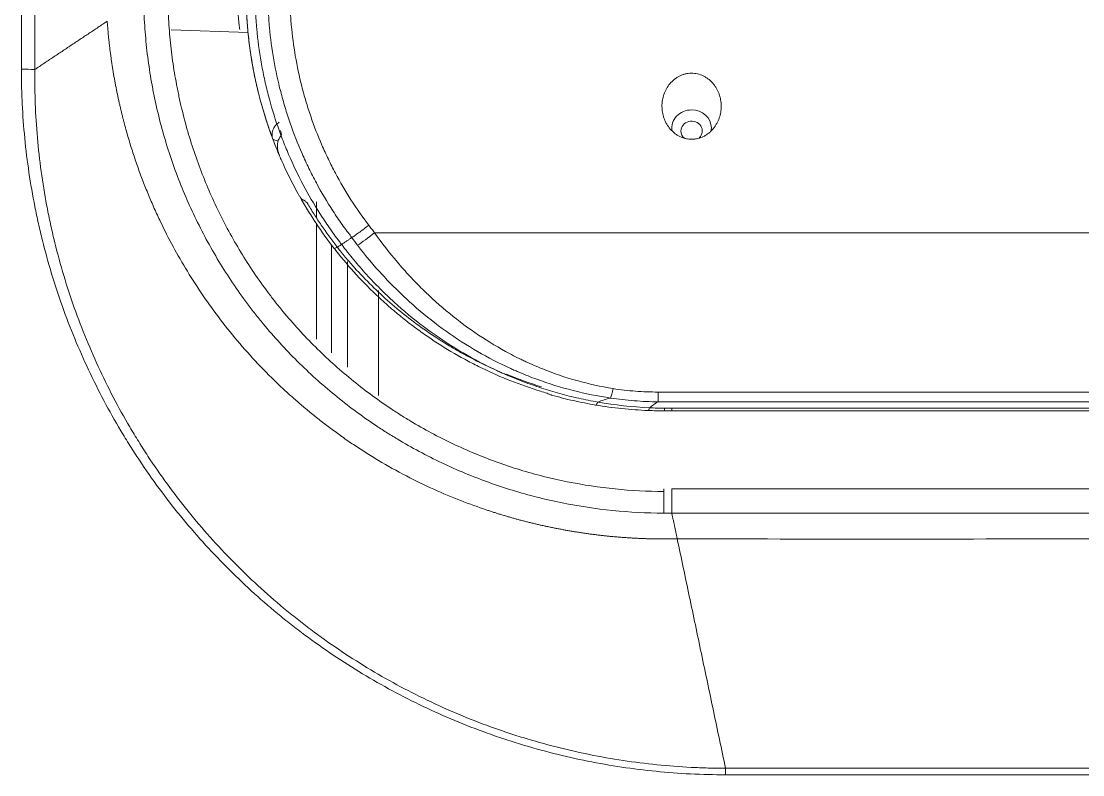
# Model space of a CAD drawing. Header units: inches. Extents: x 3778 to 56227, y -16914 to 35091.
# Drawn here: x 36375.6 to 36409.96, y -5230.45 to -5206.05 of the extents above; entities that cross this region are included whole.
import ezdxf

# ---------------------------------------------------------------- set-up
doc = ezdxf.new("R2010")
doc.units = ezdxf.units.IN
doc.header["$LTSCALE"] = 100
doc.header["$MEASUREMENT"] = 0
doc.layers.add('2-con', color=2, linetype='Continuous')
doc.layers.add('mark-B', color=2, linetype='Continuous', lineweight=20)

# ---------------------------------------------------------------- blocks, each defined once
blk = doc.blocks.new('무풍1way 일반')
at = {"layer": 'mark-B'}
for p, q in [((436.39, -405.951), (436.39, -402.545)), ((437.392, -403.461), (437.392, -406.891)), ((437.903, -407.428), (437.903, -403.927)), ((438.396, -404.377), (438.396, -408.118)), ((438.396, -408.305), (438.396, -408.822)), ((443.095, -414.389), (440.609, -414.302))]:
    blk.add_line(p, q, dxfattribs=at)
for centre, major_axis, ratio, start_param, end_param in [((426.893, -398.517), (0, 1.004), 0.000086, 1.792891, 3.134937), ((426.893, -398.517), (0, 1.004), 0.000086, 1.792891, 3.139517), ((427.156, -398.517), (0.001, 1.004), 0.001457, 1.793188, 3.543018), ((427.156, -398.517), (0.001, 1.004), 0.001457, 1.793188, 3.543018), ((427.131, -403.056), (0.002, 1.004), 0.004132, 0, 0.418883), ((427.338, -403.261), (0, 1.004), 0.000003, 5.353362, 5.864306), ((427.615, -403.066), (0.04, 1.003), 0.090083, 0, 0.420697), ((429.191, -403.23), (0.167, 0.99), 0.118086, 0, 0.467861), ((428.791, -403.362), (0.144, 0.994), 0.103743, 0.463327, 0.951107), ((436.515, -407.903), (-0.787, -0.623), 0.066256, 3.893507, 4.660011), ((426.253, -411.115), (0.346, 0), 0.913545, 2.380343, 6.283185), ((426.253, -411.115), (0.346, 0), 0.913545, 0, 0.853146), ((439.822, -410.848), (-0.19, 0.064), 0.023992, 6.03177, 7.769976), ((426.253, -411.212), (-0.641, 0), 0.913545, 6.096747, 6.283185), ((426.253, -411.212), (-0.641, 0), 0.913545, 0, 1.570794), ((426.253, -411.212), (-0.641, 0), 0.913545, 1.570794, 3.288362)]:
    blk.add_ellipse(centre, major_axis=major_axis, ratio=ratio, start_param=start_param, end_param=end_param, dxfattribs=at)
for points, degree in [([(0, -390.265), (141.718, -390.265), (283.436, -390.265), (425.154, -390.265)], 3), ([(0, -390.265), (141.718, -390.265), (283.436, -390.265), (425.154, -390.265)], 3), ([(425.154, -390.476), (425.154, -390.406), (425.154, -390.336), (425.154, -390.265)], 3), ([(425.154, -390.476), (425.154, -390.406), (425.154, -390.336), (425.154, -390.265)], 3), ([(426.717, -397.903), (425.154, -390.476)], 1), ([(426.717, -397.903), (425.154, -390.476)], 1), ([(426.717, -397.903), (426.858, -397.901), (426.999, -397.901), (427.14, -397.903)], 3), ([(426.717, -397.903), (426.858, -397.901), (426.999, -397.901), (427.14, -397.903)], 3), ([(426.893, -398.738), (426.717, -397.903)], 1), ([(426.893, -398.738), (426.717, -397.903)], 1), ([(0, -399.521), (213.447, -399.52), (426.893, -399.523)], 2), ([(0, -399.521), (213.447, -399.52), (426.893, -399.523)], 2), ([(0, -402.344), (142.446, -402.344), (284.892, -402.344), (427.338, -402.344)], 3), ([(427.615, -402.149), (427.454, -402.142), (427.293, -402.139), (427.131, -402.139)], 3), ([(429.287, -402.337), (428.734, -402.24), (428.177, -402.177), (427.615, -402.149)], 3), ([(427.338, -402.661), (284.892, -402.661), (142.446, -402.661), (0, -402.661)], 3), ([(430.932, -402.624), (431.001, -402.644), (431.069, -402.665), (431.138, -402.686)], 3), ([(432.258, -403.237), (431.883, -403.085), (431.501, -402.949), (431.111, -402.829)], 3), ([(437.062, -407.412), (437.126, -407.495), (437.188, -407.579), (437.248, -407.664)], 3), ([(437.248, -407.664), (437.58, -407.44)], 1), ([(437.738, -407.375), (437.72, -407.353), (437.703, -407.33), (437.686, -407.309)], 3), ([(437.815, -407.304), (437.798, -407.282), (437.782, -407.261), (437.765, -407.24)], 3), ([(436.515, -407.818), (291.01, -407.818), (145.505, -407.818), (0, -407.818)], 3), ([(438.989, -409.078), (438.974, -409.052), (438.957, -409.026), (438.938, -409)], 3), ([(439.588, -410.308), (439.588, -410.308), (439.588, -410.308), (439.588, -410.307)], 3), ([(439.588, -410.308), (439.664, -410.486), (439.736, -410.666), (439.805, -410.847)], 3), ([(439.803, -410.843), (439.804, -410.846), (439.805, -410.849), (439.807, -410.852)], 3), ([(439.837, -410.935), (439.854, -410.98), (439.871, -411.026), (439.887, -411.071)], 3), ([(439.526, -410.986), (439.536, -411.032), (439.545, -411.078), (439.554, -411.125)], 3), ([(439.887, -411.071), (439.895, -411.094), (439.903, -411.117), (439.911, -411.14)], 3), ([(447.509, -413.108), (445.167, -414.669)], 1), ([(447.509, -413.108), (445.167, -414.669)], 1), ([(447.509, -413.108), (447.652, -413.113), (447.799, -413.115), (447.946, -413.115)], 3), ([(447.509, -413.108), (447.652, -413.113), (447.799, -413.115), (447.946, -413.115)], 3)]:
    blk.add_open_spline(points, degree=degree, dxfattribs=at)
for points, knots in [([(425.154, -390.265), (425.532, -390.265), (426.285, -390.284), (427.032, -390.34), (428.148, -390.451), (428.886, -390.562), (429.983, -390.782), (430.711, -390.946), (431.433, -391.147), (431.972, -391.312), (432.241, -391.398), (432.509, -391.489), (432.688, -391.55), (432.777, -391.582), (433.22, -391.742), (433.571, -391.878), (434.608, -392.311), (435.281, -392.632), (436.593, -393.338), (437.231, -393.723), (438.161, -394.348), (438.466, -394.565), (438.918, -394.902), (439.067, -395.016), (439.289, -395.191), (439.363, -395.25), (439.51, -395.368), (439.583, -395.427), (440.234, -395.966), (440.786, -396.47), (441.834, -397.526), (442.331, -398.078), (443.27, -399.23), (443.713, -399.83), (444.179, -400.533), (444.231, -400.612), (444.333, -400.769), (444.383, -400.849), (444.533, -401.087), (444.631, -401.247), (444.918, -401.73), (445.101, -402.055), (445.624, -403.041), (445.939, -403.712), (446.503, -405.082), (446.752, -405.78), (447.075, -406.849), (447.199, -407.298), (447.309, -407.753), (447.353, -407.936), (447.374, -408.027), (447.435, -408.301), (447.473, -408.484), (447.655, -409.401), (447.764, -410.138), (447.873, -411.25), (447.914, -411.807), (447.935, -412.367), (447.944, -412.741), (447.946, -412.928), (447.946, -413.115)], [0, 0, 0, 0, 0.03125, 0.0625, 0.0625, 0.125, 0.125, 0.15625, 0.1875, 0.1875, 0.203125, 0.210937, 0.210937, 0.21875, 0.21875, 0.25, 0.25, 0.3125, 0.3125, 0.375, 0.375, 0.40625, 0.40625, 0.421875, 0.421875, 0.429687, 0.429687, 0.4375, 0.4375, 0.5, 0.5, 0.5625, 0.5625, 0.625, 0.625, 0.632813, 0.632813, 0.640625, 0.640625, 0.65625, 0.65625, 0.6875, 0.6875, 0.75, 0.75, 0.8125, 0.8125, 0.84375, 0.851563, 0.851563, 0.859375, 0.859375, 0.875, 0.875, 0.9375, 0.9375, 0.96875, 0.984375, 0.984375, 1, 1, 1, 1]), ([(425.154, -390.265), (425.532, -390.265), (426.285, -390.284), (427.032, -390.34), (428.148, -390.451), (428.886, -390.562), (429.983, -390.782), (430.711, -390.946), (431.433, -391.147), (431.972, -391.312), (432.241, -391.398), (432.509, -391.489), (432.688, -391.55), (432.777, -391.582), (433.22, -391.742), (433.571, -391.878), (434.608, -392.311), (435.281, -392.632), (436.593, -393.338), (437.231, -393.723), (438.161, -394.348), (438.466, -394.565), (438.918, -394.902), (439.067, -395.016), (439.289, -395.191), (439.363, -395.25), (439.51, -395.368), (439.583, -395.427), (440.234, -395.966), (440.786, -396.47), (441.834, -397.526), (442.331, -398.078), (443.27, -399.23), (443.713, -399.83), (444.179, -400.533), (444.231, -400.612), (444.333, -400.769), (444.383, -400.849), (444.533, -401.087), (444.631, -401.247), (444.918, -401.73), (445.101, -402.055), (445.624, -403.041), (445.939, -403.712), (446.503, -405.082), (446.752, -405.78), (447.075, -406.849), (447.199, -407.298), (447.309, -407.753), (447.353, -407.936), (447.374, -408.027), (447.435, -408.301), (447.473, -408.484), (447.655, -409.401), (447.764, -410.138), (447.873, -411.25), (447.914, -411.807), (447.935, -412.367), (447.944, -412.741), (447.946, -412.928), (447.946, -413.115)], [0, 0, 0, 0, 0.03125, 0.0625, 0.0625, 0.125, 0.125, 0.15625, 0.1875, 0.1875, 0.203125, 0.210937, 0.210937, 0.21875, 0.21875, 0.25, 0.25, 0.3125, 0.3125, 0.375, 0.375, 0.40625, 0.40625, 0.421875, 0.421875, 0.429687, 0.429687, 0.4375, 0.4375, 0.5, 0.5, 0.5625, 0.5625, 0.625, 0.625, 0.632812, 0.632812, 0.640625, 0.640625, 0.65625, 0.65625, 0.6875, 0.6875, 0.75, 0.75, 0.8125, 0.8125, 0.84375, 0.851562, 0.851562, 0.859375, 0.859375, 0.875, 0.875, 0.9375, 0.9375, 0.96875, 0.984375, 0.984375, 1, 1, 1, 1]), ([(425.154, -390.476), (420.725, -390.476), (411.868, -390.476), (394.153, -390.476), (363.152, -390.476), (301.151, -390.476), (177.147, -390.476), (70.859, -390.476), (0, -390.476)], [0, 0, 0, 0, 0.03125, 0.0625, 0.125, 0.25, 0.5, 1, 1, 1, 1]), ([(425.154, -390.476), (420.725, -390.476), (411.868, -390.476), (394.153, -390.476), (363.152, -390.476), (301.151, -390.476), (177.147, -390.476), (70.859, -390.476), (0, -390.476)], [0, 0, 0, 0, 0.03125, 0.0625, 0.125, 0.25, 0.5, 1, 1, 1, 1]), ([(447.509, -413.108), (447.509, -413.106), (447.509, -413.103), (447.509, -413.097), (447.509, -413.088), (447.509, -413.068), (447.51, -413.028), (447.51, -412.947), (447.511, -412.785), (447.51, -412.647), (447.507, -412.37), (447.502, -412.186), (447.482, -411.634), (447.459, -411.267), (447.364, -410.168), (447.264, -409.44), (447.094, -408.533), (447.058, -408.352), (447, -408.081), (446.98, -407.991), (446.939, -407.81), (446.918, -407.72), (446.81, -407.271), (446.715, -406.915), (446.406, -405.858), (446.166, -405.167), (445.619, -403.811), (445.313, -403.147), (444.802, -402.17), (444.624, -401.848), (444.343, -401.37), (444.247, -401.212), (444.1, -400.975), (444.051, -400.897), (443.951, -400.74), (443.901, -400.663), (443.444, -399.967), (443.01, -399.372), (442.088, -398.231), (441.6, -397.684), (440.569, -396.638), (440.027, -396.138), (439.385, -395.604), (439.313, -395.545), (439.169, -395.428), (439.096, -395.37), (438.877, -395.197), (438.73, -395.083), (438.286, -394.749), (437.985, -394.535), (437.069, -393.915), (436.44, -393.534), (435.147, -392.833), (434.483, -392.515), (433.46, -392.085), (433.114, -391.95), (432.677, -391.791), (432.589, -391.759), (432.413, -391.698), (432.148, -391.608), (431.883, -391.522), (431.351, -391.359), (430.639, -391.159), (429.92, -390.995), (428.838, -390.776), (428.11, -390.665), (427.008, -390.553), (426.64, -390.525), (426.084, -390.496), (425.806, -390.485), (425.48, -390.479), (425.317, -390.477), (425.236, -390.476), (425.195, -390.476), (425.174, -390.476), (425.166, -390.476), (425.16, -390.476), (425.157, -390.476), (425.154, -390.476)], [0, 0, 0, 0, 0.000244, 0.000244, 0.000488, 0.000977, 0.001953, 0.003906, 0.007812, 0.015625, 0.015625, 0.03125, 0.03125, 0.0625, 0.0625, 0.125, 0.125, 0.140625, 0.140625, 0.148437, 0.148437, 0.15625, 0.15625, 0.1875, 0.1875, 0.25, 0.25, 0.3125, 0.3125, 0.34375, 0.34375, 0.359375, 0.359375, 0.367188, 0.367188, 0.375, 0.375, 0.4375, 0.4375, 0.5, 0.5, 0.5625, 0.5625, 0.570313, 0.570313, 0.578125, 0.578125, 0.59375, 0.59375, 0.625, 0.625, 0.6875, 0.6875, 0.75, 0.75, 0.78125, 0.78125, 0.789062, 0.789062, 0.796875, 0.8125, 0.8125, 0.84375, 0.875, 0.875, 0.9375, 0.9375, 0.96875, 0.96875, 0.984375, 0.992188, 0.996094, 0.998047, 0.999023, 0.999512, 0.999756, 0.999756, 1, 1, 1, 1]), ([(447.509, -413.108), (447.509, -413.106), (447.509, -413.103), (447.509, -413.097), (447.509, -413.088), (447.509, -413.068), (447.51, -413.028), (447.51, -412.947), (447.511, -412.785), (447.51, -412.647), (447.507, -412.37), (447.502, -412.186), (447.482, -411.634), (447.459, -411.267), (447.364, -410.168), (447.264, -409.44), (447.094, -408.533), (447.058, -408.352), (447, -408.081), (446.98, -407.991), (446.939, -407.81), (446.918, -407.72), (446.81, -407.271), (446.715, -406.915), (446.406, -405.858), (446.166, -405.167), (445.619, -403.811), (445.313, -403.147), (444.802, -402.17), (444.624, -401.848), (444.343, -401.37), (444.247, -401.212), (444.1, -400.975), (444.051, -400.897), (443.951, -400.74), (443.901, -400.663), (443.444, -399.967), (443.01, -399.372), (442.088, -398.231), (441.6, -397.684), (440.569, -396.638), (440.027, -396.138), (439.385, -395.604), (439.313, -395.545), (439.169, -395.428), (439.096, -395.37), (438.877, -395.197), (438.73, -395.083), (438.286, -394.749), (437.985, -394.535), (437.069, -393.915), (436.44, -393.534), (435.147, -392.833), (434.483, -392.515), (433.46, -392.085), (433.114, -391.95), (432.677, -391.791), (432.589, -391.759), (432.413, -391.698), (432.148, -391.608), (431.883, -391.522), (431.351, -391.359), (430.639, -391.159), (429.92, -390.995), (428.838, -390.776), (428.11, -390.665), (427.008, -390.553), (426.64, -390.525), (426.084, -390.496), (425.806, -390.485), (425.48, -390.479), (425.317, -390.477), (425.236, -390.476), (425.195, -390.476), (425.174, -390.476), (425.166, -390.476), (425.16, -390.476), (425.157, -390.476), (425.154, -390.476)], [0, 0, 0, 0, 0.000244, 0.000244, 0.000488, 0.000977, 0.001953, 0.003906, 0.007812, 0.015625, 0.015625, 0.03125, 0.03125, 0.0625, 0.0625, 0.125, 0.125, 0.140625, 0.140625, 0.148437, 0.148437, 0.15625, 0.15625, 0.1875, 0.1875, 0.25, 0.25, 0.3125, 0.3125, 0.34375, 0.34375, 0.359375, 0.359375, 0.367188, 0.367188, 0.375, 0.375, 0.4375, 0.4375, 0.5, 0.5, 0.5625, 0.5625, 0.570313, 0.570313, 0.578125, 0.578125, 0.59375, 0.59375, 0.625, 0.625, 0.6875, 0.6875, 0.75, 0.75, 0.78125, 0.78125, 0.789062, 0.789062, 0.796875, 0.8125, 0.8125, 0.84375, 0.875, 0.875, 0.9375, 0.9375, 0.96875, 0.96875, 0.984375, 0.992188, 0.996094, 0.998047, 0.999023, 0.999512, 0.999756, 0.999756, 1, 1, 1, 1]), ([(426.717, -397.903), (422.272, -397.899), (413.382, -397.903), (395.603, -397.901), (364.488, -397.902), (302.258, -397.902), (213.359, -397.903), (106.679, -397.903), (35.56, -397.903), (0, -397.903)], [0, 0, 0, 0, 0.03125, 0.0625, 0.125, 0.25, 0.5, 0.75, 1, 1, 1, 1]), ([(426.717, -397.903), (422.272, -397.899), (413.382, -397.903), (395.603, -397.901), (364.488, -397.902), (302.258, -397.902), (213.359, -397.903), (106.679, -397.903), (35.56, -397.903), (0, -397.903)], [0, 0, 0, 0, 0.03125, 0.0625, 0.125, 0.25, 0.5, 0.75, 1, 1, 1, 1]), ([(427.14, -397.903), (427.185, -397.903), (427.274, -397.903), (427.409, -397.904), (427.542, -397.907), (427.676, -397.91), (427.809, -397.915), (427.941, -397.92), (428.074, -397.926), (428.205, -397.934), (428.337, -397.942), (428.468, -397.951), (428.599, -397.961), (428.729, -397.972), (428.859, -397.984), (428.988, -397.997), (429.117, -398.011), (429.246, -398.026), (429.374, -398.042), (429.502, -398.058), (429.629, -398.076), (429.756, -398.094), (429.882, -398.113), (430.008, -398.133), (430.134, -398.153), (430.259, -398.175), (430.383, -398.197), (430.507, -398.22), (430.631, -398.244), (430.754, -398.268), (430.876, -398.294), (430.998, -398.32), (431.12, -398.347), (431.241, -398.374), (431.361, -398.403), (431.481, -398.432), (431.601, -398.462), (431.72, -398.492), (431.838, -398.524), (431.956, -398.556), (432.073, -398.589), (432.19, -398.622), (432.306, -398.657), (432.422, -398.691), (432.537, -398.727), (432.651, -398.763), (432.765, -398.8), (433.126, -398.92), (433.742, -399.143), (434.613, -399.51), (435.503, -399.942), (436.233, -400.349), (436.797, -400.696), (437.191, -400.952), (437.567, -401.212), (437.926, -401.472), (438.267, -401.732), (438.592, -401.992), (438.9, -402.251), (439.192, -402.507), (439.633, -402.909), (440.205, -403.474), (440.881, -404.221), (441.5, -404.988), (442.065, -405.769), (442.577, -406.562), (443.037, -407.362), (443.386, -408.046), (443.646, -408.608), (443.836, -409.049), (444.015, -409.496), (444.182, -409.95), (444.338, -410.409), (444.481, -410.874), (444.574, -411.204), (444.624, -411.395), (444.637, -411.446), (444.651, -411.498), (444.664, -411.55), (444.677, -411.603), (444.691, -411.657), (444.704, -411.711), (444.717, -411.765), (444.73, -411.82), (444.743, -411.876), (444.756, -411.932), (444.769, -411.989), (444.782, -412.047), (444.795, -412.105), (444.808, -412.163), (444.821, -412.223), (444.833, -412.282), (444.846, -412.343), (444.858, -412.404), (444.871, -412.465), (444.883, -412.527), (444.895, -412.59), (444.907, -412.653), (444.919, -412.717), (444.931, -412.782), (444.943, -412.847), (444.954, -412.912), (444.965, -412.979), (444.977, -413.046), (444.988, -413.113), (444.998, -413.181), (445.009, -413.25), (445.02, -413.319), (445.03, -413.389), (445.04, -413.459), (445.05, -413.531), (445.06, -413.602), (445.069, -413.675), (445.078, -413.747), (445.087, -413.821), (445.096, -413.895), (445.104, -413.97), (445.113, -414.045), (445.121, -414.121), (445.128, -414.198), (445.135, -414.275), (445.142, -414.352), (445.149, -414.431), (445.155, -414.51), (445.162, -414.589), (445.165, -414.643), (445.167, -414.669)], [0, 0, 0, 0, 0.004946, 0.00988, 0.014802, 0.019712, 0.02461, 0.029495, 0.034369, 0.03923, 0.044078, 0.048915, 0.053739, 0.058552, 0.063352, 0.06814, 0.072916, 0.07768, 0.082432, 0.087172, 0.0919, 0.096616, 0.101319, 0.106011, 0.11069, 0.115358, 0.120013, 0.124656, 0.129287, 0.133905, 0.138512, 0.143106, 0.147688, 0.152258, 0.156816, 0.161362, 0.165895, 0.170416, 0.174926, 0.179423, 0.183908, 0.18838, 0.192841, 0.19729, 0.201726, 0.20615, 0.210563, 0.214963, 0.248121, 0.282912, 0.319344, 0.35743, 0.375271, 0.392613, 0.409457, 0.425801, 0.441645, 0.456987, 0.471828, 0.486166, 0.500002, 0.537954, 0.575136, 0.61155, 0.647197, 0.682079, 0.716198, 0.749556, 0.76727, 0.785042, 0.802875, 0.82077, 0.838731, 0.856758, 0.874855, 0.876794, 0.878753, 0.880733, 0.882733, 0.884753, 0.886793, 0.888853, 0.890934, 0.893035, 0.895156, 0.897298, 0.89946, 0.901642, 0.903845, 0.906068, 0.908312, 0.910577, 0.912861, 0.915167, 0.917493, 0.91984, 0.922207, 0.924595, 0.927004, 0.929434, 0.931884, 0.934355, 0.936848, 0.939361, 0.941894, 0.944449, 0.947025, 0.949622, 0.95224, 0.954879, 0.957539, 0.96022, 0.962923, 0.965647, 0.968392, 0.971158, 0.973946, 0.976755, 0.979585, 0.982437, 0.98531, 0.988205, 0.991121, 0.994059, 0.997018, 1, 1, 1, 1]), ([(427.14, -397.903), (427.185, -397.903), (427.274, -397.903), (427.409, -397.904), (427.542, -397.907), (427.676, -397.91), (427.809, -397.915), (427.941, -397.92), (428.074, -397.926), (428.205, -397.934), (428.337, -397.942), (428.468, -397.951), (428.599, -397.961), (428.729, -397.972), (428.859, -397.984), (428.988, -397.997), (429.117, -398.011), (429.246, -398.026), (429.374, -398.042), (429.502, -398.058), (429.629, -398.076), (429.756, -398.094), (429.882, -398.113), (430.008, -398.133), (430.134, -398.153), (430.259, -398.175), (430.383, -398.197), (430.507, -398.22), (430.631, -398.244), (430.754, -398.268), (430.876, -398.294), (430.998, -398.32), (431.12, -398.347), (431.241, -398.374), (431.361, -398.403), (431.481, -398.432), (431.601, -398.462), (431.72, -398.492), (431.838, -398.524), (431.956, -398.556), (432.073, -398.589), (432.19, -398.622), (432.306, -398.657), (432.422, -398.691), (432.537, -398.727), (432.651, -398.763), (432.765, -398.8), (433.126, -398.92), (433.742, -399.143), (434.613, -399.51), (435.503, -399.942), (436.233, -400.349), (436.797, -400.696), (437.191, -400.952), (437.567, -401.212), (437.926, -401.472), (438.267, -401.732), (438.592, -401.992), (438.9, -402.251), (439.192, -402.507), (439.633, -402.909), (440.205, -403.474), (440.881, -404.221), (441.5, -404.988), (442.065, -405.769), (442.577, -406.562), (443.037, -407.362), (443.386, -408.046), (443.646, -408.608), (443.836, -409.049), (444.015, -409.496), (444.182, -409.95), (444.338, -410.409), (444.481, -410.874), (444.574, -411.204), (444.624, -411.395), (444.637, -411.446), (444.651, -411.498), (444.664, -411.55), (444.677, -411.603), (444.691, -411.657), (444.704, -411.711), (444.717, -411.765), (444.73, -411.82), (444.743, -411.876), (444.756, -411.932), (444.769, -411.989), (444.782, -412.047), (444.795, -412.105), (444.808, -412.163), (444.821, -412.223), (444.833, -412.282), (444.846, -412.343), (444.858, -412.404), (444.871, -412.465), (444.883, -412.527), (444.895, -412.59), (444.907, -412.653), (444.919, -412.717), (444.931, -412.782), (444.943, -412.847), (444.954, -412.912), (444.965, -412.979), (444.977, -413.046), (444.988, -413.113), (444.998, -413.181), (445.009, -413.25), (445.02, -413.319), (445.03, -413.389), (445.04, -413.459), (445.05, -413.531), (445.06, -413.602), (445.069, -413.675), (445.078, -413.747), (445.087, -413.821), (445.096, -413.895), (445.104, -413.97), (445.113, -414.045), (445.121, -414.121), (445.128, -414.198), (445.135, -414.275), (445.142, -414.352), (445.149, -414.431), (445.155, -414.51), (445.162, -414.589), (445.165, -414.643), (445.167, -414.669)], [0, 0, 0, 0, 0.004946, 0.00988, 0.014802, 0.019712, 0.02461, 0.029495, 0.034369, 0.03923, 0.044078, 0.048915, 0.053739, 0.058552, 0.063352, 0.06814, 0.072916, 0.07768, 0.082432, 0.087172, 0.0919, 0.096616, 0.101319, 0.106011, 0.11069, 0.115358, 0.120013, 0.124656, 0.129287, 0.133905, 0.138512, 0.143106, 0.147688, 0.152258, 0.156816, 0.161362, 0.165895, 0.170416, 0.174926, 0.179423, 0.183908, 0.18838, 0.192841, 0.19729, 0.201726, 0.20615, 0.210563, 0.214963, 0.248121, 0.282912, 0.319344, 0.35743, 0.375271, 0.392613, 0.409457, 0.425801, 0.441645, 0.456987, 0.471828, 0.486166, 0.500002, 0.537954, 0.575136, 0.61155, 0.647197, 0.682079, 0.716198, 0.749556, 0.76727, 0.785042, 0.802875, 0.82077, 0.838731, 0.856758, 0.874855, 0.876794, 0.878753, 0.880733, 0.882733, 0.884753, 0.886793, 0.888853, 0.890934, 0.893035, 0.895156, 0.897298, 0.89946, 0.901642, 0.903845, 0.906068, 0.908312, 0.910577, 0.912861, 0.915167, 0.917493, 0.91984, 0.922207, 0.924595, 0.927004, 0.929434, 0.931884, 0.934355, 0.936848, 0.939361, 0.941894, 0.944449, 0.947025, 0.949622, 0.95224, 0.954879, 0.957539, 0.96022, 0.962923, 0.965647, 0.968392, 0.971158, 0.973946, 0.976755, 0.979585, 0.982437, 0.98531, 0.988205, 0.991121, 0.994059, 0.997018, 1, 1, 1, 1]), ([(0, -398.738), (71.149, -398.738), (142.298, -398.738), (249.021, -398.738), (284.595, -398.738), (337.957, -398.738), (355.744, -398.738), (382.425, -398.738), (391.319, -398.738), (404.659, -398.738), (409.106, -398.738), (418, -398.738), (422.446, -398.738), (426.893, -398.738)], [0, 0, 0, 0, 0.5, 0.5, 0.75, 0.75, 0.875, 0.875, 0.9375, 0.9375, 0.96875, 0.96875, 1, 1, 1, 1]), ([(0, -398.738), (71.149, -398.738), (142.298, -398.738), (249.021, -398.738), (284.595, -398.738), (337.957, -398.738), (355.744, -398.738), (382.425, -398.738), (391.319, -398.738), (404.659, -398.738), (409.106, -398.738), (418, -398.738), (422.446, -398.738), (426.893, -398.738)], [0, 0, 0, 0, 0.5, 0.5, 0.75, 0.75, 0.875, 0.875, 0.9375, 0.9375, 0.96875, 0.96875, 1, 1, 1, 1]), ([(426.893, -398.738), (426.893, -398.738), (426.893, -398.738), (426.98, -398.738), (427.068, -398.738), (427.155, -398.738)], [0, 0, 0, 0, 0.000159, 0.000159, 1, 1, 1, 1]), ([(426.893, -398.738), (426.893, -398.738), (426.893, -398.738), (426.98, -398.738), (427.068, -398.738), (427.155, -398.738)], [0, 0, 0, 0, 0.000159, 0.000159, 1, 1, 1, 1]), ([(427.155, -398.738), (427.709, -398.74), (428.26, -398.768), (429.355, -398.879), (429.9, -398.962), (430.577, -399.098), (430.712, -399.127), (430.914, -399.173), (430.982, -399.189), (431.116, -399.221), (431.452, -399.304), (431.784, -399.397), (432.308, -399.558), (432.828, -399.731), (433.337, -399.929), (434.093, -400.243), (434.586, -400.477), (435.31, -400.864), (435.668, -401.067), (436.02, -401.284), (436.195, -401.395), (436.253, -401.433), (436.369, -401.508), (436.657, -401.699), (437.162, -402.055), (437.592, -402.392), (438.225, -402.911), (438.629, -403.276), (439.402, -404.044), (439.77, -404.447), (440.208, -404.977), (440.294, -405.084), (440.422, -405.246), (440.464, -405.301), (440.548, -405.41), (440.755, -405.685), (440.954, -405.966), (441.261, -406.423), (441.409, -406.655), (441.694, -407.127), (441.83, -407.365), (442.22, -408.087), (442.455, -408.578), (442.877, -409.578), (443.063, -410.088), (443.305, -410.866), (443.38, -411.128), (443.517, -411.656), (443.579, -411.923), (443.649, -412.259), (443.663, -412.326), (443.689, -412.461), (443.728, -412.663), (443.809, -413.136), (443.863, -413.543), (443.922, -414.086), (443.945, -414.359), (443.969, -414.769), (443.976, -414.906), (443.982, -415.111), (443.985, -415.214), (443.988, -415.334), (443.989, -415.394), (443.99, -415.42), (443.99, -415.437), (443.99, -415.446), (443.99, -415.454)], [0, 0, 0, 0, 0.0625, 0.0625, 0.125, 0.125, 0.140625, 0.140625, 0.148438, 0.148438, 0.15625, 0.1875, 0.1875, 0.21875, 0.25, 0.25, 0.3125, 0.3125, 0.34375, 0.359375, 0.359375, 0.367188, 0.367188, 0.375, 0.40625, 0.4375, 0.4375, 0.5, 0.5, 0.5625, 0.5625, 0.578125, 0.578125, 0.585938, 0.585938, 0.59375, 0.625, 0.625, 0.65625, 0.65625, 0.6875, 0.6875, 0.75, 0.75, 0.8125, 0.8125, 0.84375, 0.84375, 0.875, 0.875, 0.882813, 0.882813, 0.890625, 0.90625, 0.9375, 0.9375, 0.96875, 0.96875, 0.984375, 0.984375, 0.992188, 0.996094, 0.998047, 0.999023, 0.999023, 1, 1, 1, 1]), ([(427.155, -398.738), (427.709, -398.74), (428.26, -398.768), (429.355, -398.879), (429.9, -398.962), (430.577, -399.098), (430.712, -399.127), (430.914, -399.173), (430.982, -399.189), (431.116, -399.221), (431.452, -399.304), (431.784, -399.397), (432.308, -399.558), (432.828, -399.731), (433.337, -399.929), (434.093, -400.243), (434.586, -400.477), (435.31, -400.864), (435.668, -401.067), (436.02, -401.284), (436.195, -401.395), (436.253, -401.433), (436.369, -401.508), (436.657, -401.699), (437.162, -402.055), (437.592, -402.392), (438.225, -402.911), (438.629, -403.276), (439.402, -404.044), (439.77, -404.447), (440.208, -404.977), (440.294, -405.084), (440.422, -405.246), (440.464, -405.301), (440.548, -405.41), (440.755, -405.685), (440.954, -405.966), (441.261, -406.423), (441.409, -406.655), (441.694, -407.127), (441.83, -407.365), (442.22, -408.087), (442.455, -408.578), (442.877, -409.578), (443.063, -410.088), (443.305, -410.866), (443.38, -411.128), (443.517, -411.656), (443.579, -411.923), (443.649, -412.259), (443.663, -412.326), (443.689, -412.461), (443.728, -412.663), (443.809, -413.136), (443.863, -413.543), (443.922, -414.086), (443.945, -414.359), (443.969, -414.769), (443.976, -414.906), (443.982, -415.111), (443.985, -415.214), (443.988, -415.334), (443.989, -415.394), (443.99, -415.42), (443.99, -415.437), (443.99, -415.446), (443.99, -415.454)], [0, 0, 0, 0, 0.0625, 0.0625, 0.125, 0.125, 0.140625, 0.140625, 0.148438, 0.148438, 0.15625, 0.1875, 0.1875, 0.21875, 0.25, 0.25, 0.3125, 0.3125, 0.34375, 0.359375, 0.359375, 0.367188, 0.367188, 0.375, 0.40625, 0.4375, 0.4375, 0.5, 0.5, 0.5625, 0.5625, 0.578125, 0.578125, 0.585938, 0.585938, 0.59375, 0.625, 0.625, 0.65625, 0.65625, 0.6875, 0.6875, 0.75, 0.75, 0.8125, 0.8125, 0.84375, 0.84375, 0.875, 0.875, 0.882813, 0.882813, 0.890625, 0.90625, 0.9375, 0.9375, 0.96875, 0.96875, 0.984375, 0.984375, 0.992188, 0.996094, 0.998047, 0.999023, 0.999023, 1, 1, 1, 1]), ([(443.203, -415.337), (443.201, -415.206), (443.197, -415.075), (443.186, -414.815), (443.178, -414.684), (443.152, -414.294), (443.105, -413.775), (443.015, -413.13), (442.946, -412.745), (442.91, -412.552), (442.897, -412.488), (442.872, -412.36), (442.858, -412.296), (442.79, -411.976), (442.729, -411.723), (442.596, -411.22), (442.524, -410.971), (442.29, -410.231), (442.111, -409.746), (441.707, -408.795), (441.482, -408.329), (441.109, -407.642), (440.979, -407.416), (440.708, -406.967), (440.567, -406.747), (440.274, -406.312), (440.122, -406.099), (439.926, -405.837), (439.887, -405.784), (439.807, -405.68), (439.767, -405.628), (439.645, -405.474), (439.563, -405.372), (439.147, -404.868), (438.796, -404.485), (438.245, -403.937), (437.869, -403.58), (437.28, -403.073), (436.87, -402.753), (436.452, -402.443), (436.239, -402.292), (435.967, -402.109), (435.912, -402.073), (435.802, -402.001), (435.747, -401.966), (435.581, -401.86), (435.246, -401.653), (434.906, -401.46), (434.218, -401.091), (433.749, -400.869), (433.031, -400.57), (432.789, -400.477), (432.3, -400.3), (432.053, -400.218), (431.555, -400.065), (431.303, -399.994), (430.985, -399.914), (430.921, -399.898), (430.793, -399.867), (430.729, -399.852), (430.536, -399.809), (430.408, -399.781), (429.765, -399.652), (429.247, -399.574), (428.206, -399.469), (427.683, -399.442), (427.156, -399.441)], [0, 0, 0, 0, 0.015625, 0.015625, 0.03125, 0.03125, 0.0625, 0.09375, 0.109375, 0.109375, 0.117188, 0.117188, 0.125, 0.125, 0.15625, 0.15625, 0.1875, 0.1875, 0.25, 0.25, 0.3125, 0.3125, 0.34375, 0.34375, 0.375, 0.375, 0.40625, 0.40625, 0.414063, 0.414063, 0.421875, 0.421875, 0.4375, 0.4375, 0.5, 0.5, 0.53125, 0.5625, 0.59375, 0.59375, 0.625, 0.625, 0.632813, 0.632813, 0.640625, 0.640625, 0.65625, 0.6875, 0.6875, 0.75, 0.75, 0.78125, 0.78125, 0.8125, 0.8125, 0.84375, 0.84375, 0.851563, 0.851563, 0.859375, 0.859375, 0.875, 0.875, 0.9375, 0.9375, 1, 1, 1, 1]), ([(443.203, -415.337), (443.201, -415.206), (443.197, -415.075), (443.186, -414.815), (443.178, -414.684), (443.152, -414.294), (443.105, -413.775), (443.015, -413.13), (442.946, -412.745), (442.91, -412.552), (442.897, -412.488), (442.872, -412.36), (442.858, -412.296), (442.79, -411.976), (442.729, -411.723), (442.596, -411.22), (442.524, -410.971), (442.29, -410.231), (442.111, -409.746), (441.707, -408.795), (441.482, -408.329), (441.109, -407.642), (440.979, -407.416), (440.708, -406.967), (440.567, -406.747), (440.274, -406.312), (440.122, -406.099), (439.926, -405.837), (439.887, -405.784), (439.807, -405.68), (439.767, -405.628), (439.645, -405.474), (439.563, -405.372), (439.147, -404.868), (438.796, -404.485), (438.245, -403.937), (437.869, -403.58), (437.28, -403.073), (436.87, -402.753), (436.452, -402.443), (436.239, -402.292), (435.967, -402.109), (435.912, -402.073), (435.802, -402.001), (435.747, -401.966), (435.581, -401.86), (435.246, -401.653), (434.906, -401.46), (434.218, -401.091), (433.749, -400.869), (433.031, -400.57), (432.789, -400.477), (432.3, -400.3), (432.053, -400.218), (431.555, -400.065), (431.303, -399.994), (430.985, -399.914), (430.921, -399.898), (430.793, -399.867), (430.729, -399.852), (430.536, -399.809), (430.408, -399.781), (429.765, -399.652), (429.247, -399.574), (428.206, -399.469), (427.683, -399.442), (427.156, -399.441)], [0, 0, 0, 0, 0.015625, 0.015625, 0.03125, 0.03125, 0.0625, 0.09375, 0.109375, 0.109375, 0.117187, 0.117187, 0.125, 0.125, 0.15625, 0.15625, 0.1875, 0.1875, 0.25, 0.25, 0.3125, 0.3125, 0.34375, 0.34375, 0.375, 0.375, 0.40625, 0.40625, 0.414062, 0.414062, 0.421875, 0.421875, 0.4375, 0.4375, 0.5, 0.5, 0.53125, 0.5625, 0.59375, 0.59375, 0.625, 0.625, 0.632812, 0.632812, 0.640625, 0.640625, 0.65625, 0.6875, 0.6875, 0.75, 0.75, 0.78125, 0.78125, 0.8125, 0.8125, 0.84375, 0.84375, 0.851562, 0.851562, 0.859375, 0.859375, 0.875, 0.875, 0.9375, 0.9375, 1, 1, 1, 1]), ([(0, -402.051), (71.149, -402.051), (142.297, -402.051), (249.02, -402.051), (284.594, -402.051), (337.956, -402.051), (355.743, -402.051), (382.423, -402.051), (391.317, -402.051), (404.657, -402.051), (409.104, -402.051), (417.998, -402.051), (422.445, -402.051), (426.891, -402.051)], [0, 0, 0, 0, 0.5, 0.5, 0.75, 0.75, 0.875, 0.875, 0.9375, 0.9375, 0.96875, 0.96875, 1, 1, 1, 1]), ([(426.888, -402.138), (422.442, -402.138), (417.995, -402.138), (409.101, -402.138), (404.655, -402.138), (391.314, -402.138), (382.421, -402.138), (355.74, -402.138), (337.953, -402.138), (284.592, -402.138), (249.018, -402.138), (142.296, -402.138), (71.148, -402.138), (0, -402.138)], [0, 0, 0, 0, 0.03125, 0.03125, 0.0625, 0.0625, 0.125, 0.125, 0.25, 0.25, 0.5, 0.5, 1, 1, 1, 1]), ([(426.889, -402.051), (426.889, -402.051), (426.889, -402.059), (426.889, -402.088), (426.889, -402.11), (426.888, -402.138)], [0, 0, 0, 0, 0.5, 0.5, 1, 1, 1, 1]), ([(427.131, -402.139), (427.11, -402.139), (427.089, -402.139), (427.046, -402.138), (427.025, -402.138), (426.965, -402.138), (426.927, -402.138), (426.888, -402.138)], [0, 0, 0, 0, 0.261397, 0.261397, 0.523412, 0.523412, 1, 1, 1, 1]), ([(426.891, -402.051), (426.929, -402.051), (426.967, -402.052), (427.027, -402.052), (427.048, -402.052), (427.09, -402.052), (427.112, -402.052), (427.133, -402.052)], [0, 0, 0, 0, 0.472305, 0.472305, 0.736151, 0.736151, 1, 1, 1, 1]), ([(427.133, -402.052), (427.176, -402.052), (427.22, -402.052), (427.307, -402.053), (427.438, -402.055), (427.569, -402.059), (427.656, -402.063)], [0, 0, 0, 0, 0.25, 0.25, 0.5, 1, 1, 1, 1]), ([(427.338, -402.344), (427.364, -402.329), (427.389, -402.313), (427.437, -402.281), (427.46, -402.264), (427.529, -402.215), (427.572, -402.182), (427.615, -402.149)], [0, 0, 0, 0, 0.25, 0.25, 0.5, 0.5, 1, 1, 1, 1]), ([(427.338, -402.344), (427.467, -402.346), (427.596, -402.349), (427.853, -402.36), (427.982, -402.368), (428.366, -402.398), (428.62, -402.427), (428.874, -402.466)], [0, 0, 0, 0, 0.25, 0.25, 0.5, 0.5, 1, 1, 1, 1]), ([(427.656, -402.063), (427.942, -402.074), (428.227, -402.095), (428.794, -402.154), (429.076, -402.192), (429.358, -402.24)], [0, 0, 0, 0, 0.5, 0.5, 1, 1, 1, 1]), ([(429.287, -402.337), (429.223, -402.361), (429.156, -402.384), (429.019, -402.427), (428.948, -402.447), (428.874, -402.466)], [0, 0, 0, 0, 0.5, 0.5, 1, 1, 1, 1]), ([(437.58, -407.44), (437.578, -407.438), (437.576, -407.435), (437.572, -407.43), (437.566, -407.422), (437.552, -407.403), (437.524, -407.366), (437.468, -407.292), (437.354, -407.146), (437.254, -407.022), (437.052, -406.778), (436.914, -406.619), (436.63, -406.308), (436.485, -406.155), (436.262, -405.932), (436.187, -405.859), (436.035, -405.714), (435.958, -405.643), (435.573, -405.292), (435.255, -405.028), (434.599, -404.533), (434.262, -404.302), (433.566, -403.872), (433.207, -403.673), (432.744, -403.445), (432.65, -403.401), (432.509, -403.335), (432.462, -403.314), (432.367, -403.271), (432.32, -403.25), (432.082, -403.147), (431.89, -403.069), (431.503, -402.922), (431.308, -402.853), (430.914, -402.725), (430.715, -402.665), (430.314, -402.555), (430.111, -402.505), (429.804, -402.437), (429.702, -402.415), (429.495, -402.374), (429.391, -402.355), (429.287, -402.337)], [0, 0, 0, 0, 0.000977, 0.000977, 0.001953, 0.003906, 0.007813, 0.015625, 0.03125, 0.0625, 0.0625, 0.125, 0.125, 0.1875, 0.1875, 0.21875, 0.21875, 0.25, 0.25, 0.375, 0.375, 0.5, 0.5, 0.625, 0.625, 0.65625, 0.65625, 0.671875, 0.671875, 0.6875, 0.6875, 0.75, 0.75, 0.8125, 0.8125, 0.875, 0.875, 0.9375, 0.9375, 0.96875, 0.96875, 1, 1, 1, 1]), ([(430.783, -402.56), (430.55, -402.495), (430.315, -402.435), (429.959, -402.355), (429.839, -402.33), (429.599, -402.282), (429.479, -402.26), (429.358, -402.24)], [0, 0, 0, 0, 0.5, 0.5, 0.75, 0.75, 1, 1, 1, 1]), ([(428.791, -402.772), (428.551, -402.734), (428.31, -402.705), (427.947, -402.678), (427.825, -402.672), (427.582, -402.663), (427.46, -402.661), (427.338, -402.661)], [0, 0, 0, 0, 0.5, 0.5, 0.75, 0.75, 1, 1, 1, 1]), ([(428.874, -402.466), (429.288, -402.527), (429.693, -402.609), (430.487, -402.811), (430.876, -402.932), (431.449, -403.142), (431.686, -403.236), (431.92, -403.337), (432.013, -403.378), (432.06, -403.399), (432.199, -403.462), (432.291, -403.505), (432.748, -403.727), (433.101, -403.921), (433.787, -404.341), (434.12, -404.567), (434.765, -405.051), (435.078, -405.309), (435.458, -405.653), (435.533, -405.723), (435.683, -405.864), (435.757, -405.936), (435.977, -406.155), (436.12, -406.304), (436.54, -406.761), (436.808, -407.08), (437.062, -407.412)], [0, 0, 0, 0, 0.125, 0.125, 0.25, 0.25, 0.3125, 0.328125, 0.328125, 0.34375, 0.34375, 0.375, 0.375, 0.5, 0.5, 0.625, 0.625, 0.75, 0.75, 0.78125, 0.78125, 0.8125, 0.8125, 0.875, 0.875, 1, 1, 1, 1]), ([(430.783, -402.56), (430.796, -402.564), (430.809, -402.568), (430.834, -402.577), (430.847, -402.582), (430.884, -402.598), (430.908, -402.61), (430.932, -402.624)], [0, 0, 0, 0, 0.25, 0.25, 0.5, 0.5, 1, 1, 1, 1]), ([(437.765, -407.24), (437.551, -406.968), (437.328, -406.706), (436.865, -406.203), (436.626, -405.962), (436.254, -405.615), (436.128, -405.501), (435.872, -405.279), (435.742, -405.171), (435.478, -404.958), (435.344, -404.854), (435.072, -404.651), (434.933, -404.552), (434.512, -404.262), (434.225, -404.08), (433.857, -403.866), (433.784, -403.824), (433.635, -403.742), (433.411, -403.62), (433.185, -403.505), (432.727, -403.284), (432.417, -403.148), (431.786, -402.9), (431.465, -402.787), (431.138, -402.686)], [0, 0, 0, 0, 0.125, 0.125, 0.25, 0.25, 0.3125, 0.3125, 0.375, 0.375, 0.4375, 0.4375, 0.5, 0.5, 0.625, 0.625, 0.65625, 0.65625, 0.6875, 0.75, 0.75, 0.875, 0.875, 1, 1, 1, 1]), ([(436.515, -407.818), (436.28, -407.488), (436.033, -407.17), (435.644, -406.712), (435.511, -406.562), (435.307, -406.343), (435.238, -406.27), (435.099, -406.127), (435.029, -406.057), (434.676, -405.709), (434.384, -405.447), (433.781, -404.954), (433.469, -404.722), (432.824, -404.291), (432.491, -404.09), (432.058, -403.86), (431.971, -403.815), (431.839, -403.749), (431.795, -403.728), (431.706, -403.685), (431.662, -403.664), (431.439, -403.56), (431.259, -403.482), (430.712, -403.262), (430.341, -403.135), (429.579, -402.923), (429.19, -402.837), (428.791, -402.772)], [0, 0, 0, 0, 0.125, 0.125, 0.1875, 0.1875, 0.21875, 0.21875, 0.25, 0.25, 0.375, 0.375, 0.5, 0.5, 0.625, 0.625, 0.65625, 0.65625, 0.671875, 0.671875, 0.6875, 0.6875, 0.75, 0.75, 0.875, 0.875, 1, 1, 1, 1]), ([(432.658, -403.408), (432.902, -403.517), (433.141, -403.633), (433.496, -403.817), (433.614, -403.881), (433.789, -403.978), (433.847, -404.011), (433.963, -404.079), (434.02, -404.113), (434.307, -404.284), (434.532, -404.429), (434.975, -404.732), (435.191, -404.889), (435.612, -405.216), (435.818, -405.385), (436.22, -405.736), (436.415, -405.918), (436.797, -406.293), (436.982, -406.487), (437.253, -406.787), (437.386, -406.94), (437.538, -407.123), (437.613, -407.215), (437.65, -407.262), (437.666, -407.282), (437.677, -407.295), (437.682, -407.302), (437.687, -407.309)], [0, 0, 0, 0, 0.125, 0.125, 0.1875, 0.1875, 0.21875, 0.21875, 0.25, 0.25, 0.375, 0.375, 0.5, 0.5, 0.625, 0.625, 0.75, 0.75, 0.875, 0.875, 0.9375, 0.96875, 0.984375, 0.992188, 0.996094, 0.996094, 1, 1, 1, 1]), ([(437.817, -407.306), (437.81, -407.307), (437.799, -407.311), (437.772, -407.324), (437.755, -407.332), (437.715, -407.355), (437.691, -407.369), (437.64, -407.401), (437.611, -407.42), (437.58, -407.44)], [0, 0, 0, 0, 0.25, 0.25, 0.5, 0.5, 0.75, 0.75, 1, 1, 1, 1]), ([(440.383, -415.514), (440.38, -415.332), (440.371, -415.06), (440.354, -414.787), (440.341, -414.606), (440.334, -414.515), (440.293, -414.063), (440.246, -413.703), (440.169, -413.256), (440.153, -413.167), (440.118, -412.989), (440.1, -412.9), (440.061, -412.723), (440.041, -412.634), (439.999, -412.458), (439.977, -412.369), (439.864, -411.93), (439.759, -411.582), (439.58, -411.069), (439.486, -410.814), (439.383, -410.562), (439.313, -410.394), (439.277, -410.311), (439.093, -409.896), (438.934, -409.571), (438.59, -408.937), (438.405, -408.627), (438.11, -408.174), (438.009, -408.024), (437.852, -407.803), (437.772, -407.693), (437.677, -407.567), (437.629, -407.503), (437.605, -407.472), (437.594, -407.458), (437.587, -407.449), (437.584, -407.445), (437.58, -407.44)], [0, 0, 0, 0, 0.0625, 0.09375, 0.09375, 0.125, 0.125, 0.25, 0.25, 0.28125, 0.28125, 0.3125, 0.3125, 0.34375, 0.34375, 0.375, 0.375, 0.5, 0.5, 0.5625, 0.59375, 0.59375, 0.625, 0.625, 0.75, 0.75, 0.875, 0.875, 0.9375, 0.9375, 0.96875, 0.984375, 0.992188, 0.996094, 0.998047, 0.998047, 1, 1, 1, 1]), ([(437.738, -407.375), (437.912, -407.599), (438.079, -407.829), (438.319, -408.182), (438.397, -408.301), (438.549, -408.541), (438.623, -408.662), (438.696, -408.785)], [0, 0, 0, 0, 0.5, 0.5, 0.75, 0.75, 1, 1, 1, 1]), ([(438.938, -409), (438.855, -408.852), (438.77, -408.706), (438.593, -408.416), (438.503, -408.273), (438.222, -407.849), (438.025, -407.574), (437.817, -407.306)], [0, 0, 0, 0, 0.25, 0.25, 0.5, 0.5, 1, 1, 1, 1]), ([(436.7, -408.065), (436.685, -408.044), (436.67, -408.023), (436.64, -407.982), (436.594, -407.92), (436.547, -407.859), (436.515, -407.818)], [0, 0, 0, 0, 0.25, 0.25, 0.5, 1, 1, 1, 1]), ([(437.248, -407.664), (437.211, -407.688), (437.171, -407.716), (437.087, -407.776), (437.042, -407.808), (436.948, -407.877), (436.9, -407.913), (436.801, -407.987), (436.751, -408.026), (436.7, -408.065)], [0, 0, 0, 0, 0.25, 0.25, 0.5, 0.5, 0.75, 0.75, 1, 1, 1, 1]), ([(437.248, -407.664), (437.251, -407.668), (437.254, -407.673), (437.261, -407.681), (437.271, -407.694), (437.295, -407.725), (437.342, -407.787), (437.435, -407.91), (437.513, -408.017), (437.666, -408.233), (437.765, -408.378), (438.052, -408.821), (438.231, -409.123), (438.482, -409.589), (438.562, -409.746), (438.717, -410.063), (438.791, -410.224), (439.004, -410.71), (439.132, -411.039), (439.305, -411.54), (439.387, -411.792), (439.461, -412.047), (439.508, -412.218), (439.531, -412.303), (439.642, -412.731), (439.791, -413.421), (439.883, -414.118), (439.931, -414.643), (439.95, -414.907), (439.962, -415.216), (439.965, -415.371), (439.966, -415.448), (439.967, -415.487), (439.967, -415.504), (439.967, -415.515), (439.967, -415.52), (439.967, -415.526)], [0, 0, 0, 0, 0.001953, 0.001953, 0.003906, 0.007813, 0.015625, 0.03125, 0.0625, 0.0625, 0.125, 0.125, 0.25, 0.25, 0.3125, 0.3125, 0.375, 0.375, 0.5, 0.5, 0.5625, 0.59375, 0.59375, 0.625, 0.625, 0.75, 0.875, 0.875, 0.9375, 0.96875, 0.984375, 0.992187, 0.996094, 0.998047, 0.998047, 1, 1, 1, 1]), ([(439.257, -415.543), (439.257, -415.501), (439.256, -415.459), (439.255, -415.375), (439.252, -415.249), (439.247, -415.123), (439.235, -414.872), (439.224, -414.705), (439.179, -414.206), (439.092, -413.543), (438.952, -412.889), (438.848, -412.482), (438.827, -412.4), (438.782, -412.238), (438.759, -412.157), (438.687, -411.916), (438.636, -411.756), (438.474, -411.28), (438.353, -410.967), (438.153, -410.504), (438.083, -410.351), (437.938, -410.049), (437.862, -409.899), (437.627, -409.456), (437.458, -409.168), (437.098, -408.605), (436.905, -408.331), (436.7, -408.065)], [0, 0, 0, 0, 0.015625, 0.015625, 0.03125, 0.0625, 0.0625, 0.125, 0.125, 0.25, 0.375, 0.375, 0.40625, 0.40625, 0.4375, 0.4375, 0.5, 0.5, 0.625, 0.625, 0.6875, 0.6875, 0.75, 0.75, 0.875, 0.875, 1, 1, 1, 1]), ([(438.814, -408.876), (438.812, -408.875), (438.809, -408.875), (438.803, -408.872), (438.8, -408.871), (438.792, -408.867), (438.787, -408.864), (438.771, -408.853), (438.761, -408.845), (438.742, -408.829), (438.732, -408.82), (438.714, -408.803), (438.705, -408.794), (438.696, -408.785)], [0, 0, 0, 0, 0.0625, 0.0625, 0.125, 0.125, 0.25, 0.25, 0.5, 0.5, 0.75, 0.75, 1, 1, 1, 1]), ([(438.886, -408.924), (438.876, -408.914), (438.866, -408.904), (438.848, -408.891), (438.842, -408.887), (438.832, -408.882), (438.829, -408.88), (438.822, -408.877), (438.818, -408.876), (438.814, -408.876)], [0, 0, 0, 0, 0.5, 0.5, 0.75, 0.75, 0.875, 0.875, 1, 1, 1, 1]), ([(438.938, -409), (438.931, -408.986), (438.924, -408.973), (438.906, -408.948), (438.897, -408.936), (438.886, -408.924)], [0, 0, 0, 0, 0.5, 0.5, 1, 1, 1, 1]), ([(439.588, -410.307), (439.565, -410.255), (439.543, -410.202), (439.496, -410.098), (439.426, -409.941), (439.353, -409.786), (439.203, -409.479), (439.098, -409.277), (438.989, -409.078)], [0, 0, 0, 0, 0.125, 0.125, 0.25, 0.5, 0.5, 1, 1, 1, 1]), ([(439.588, -410.307), (439.623, -410.39), (439.659, -410.476), (439.731, -410.655), (439.767, -410.748), (439.803, -410.843)], [0, 0, 0, 0, 0.5, 0.5, 1, 1, 1, 1]), ([(439.588, -410.308), (439.588, -410.309), (439.589, -410.309), (439.589, -410.31), (439.589, -410.311), (439.59, -410.313), (439.59, -410.314), (439.592, -410.317), (439.593, -410.319), (439.596, -410.326), (439.597, -410.331), (439.603, -410.344), (439.606, -410.353), (439.616, -410.381), (439.628, -410.418), (439.637, -410.457), (439.645, -410.495), (439.649, -410.515), (439.654, -410.555), (439.656, -410.575), (439.658, -410.615), (439.659, -410.636), (439.657, -410.677), (439.655, -410.699), (439.651, -410.731), (439.649, -410.742), (439.644, -410.763), (439.641, -410.774), (439.638, -410.785)], [0, 0, 0, 0, 0.003906, 0.003906, 0.007813, 0.007813, 0.015625, 0.015625, 0.03125, 0.03125, 0.0625, 0.0625, 0.125, 0.125, 0.25, 0.375, 0.375, 0.5, 0.5, 0.625, 0.625, 0.75, 0.75, 0.875, 0.875, 0.9375, 0.9375, 1, 1, 1, 1]), ([(425.375, -411.489), (425.381, -411.474), (425.388, -411.458), (425.402, -411.428), (425.416, -411.397), (425.431, -411.368), (425.448, -411.339), (425.456, -411.324), (425.5, -411.253), (425.54, -411.2), (425.596, -411.139), (425.608, -411.127), (425.632, -411.104), (425.644, -411.092), (425.681, -411.059), (425.733, -411.017), (425.803, -410.972), (425.847, -410.948), (425.877, -410.933), (425.892, -410.926), (425.969, -410.893), (426.032, -410.874), (426.114, -410.859), (426.131, -410.856), (426.164, -410.852), (426.18, -410.85), (426.231, -410.847), (426.297, -410.847), (426.363, -410.854), (426.412, -410.862), (426.428, -410.865), (426.461, -410.873), (426.477, -410.877), (426.557, -410.9), (426.618, -410.926), (426.705, -410.974), (426.733, -410.991), (426.774, -411.02), (426.787, -411.03), (426.814, -411.051), (426.827, -411.061), (426.889, -411.116), (426.935, -411.163), (426.995, -411.242), (427.015, -411.269), (427.041, -411.311), (427.05, -411.325), (427.067, -411.354), (427.075, -411.369), (427.113, -411.442), (427.138, -411.503), (427.167, -411.598), (427.176, -411.63), (427.187, -411.679), (427.19, -411.695), (427.196, -411.728), (427.198, -411.744), (427.21, -411.827), (427.213, -411.893), (427.21, -411.992), (427.207, -412.025), (427.201, -412.075), (427.199, -412.091), (427.194, -412.124), (427.191, -412.141), (427.174, -412.222), (427.155, -412.285), (427.125, -412.363), (427.119, -412.378), (427.105, -412.408), (427.098, -412.424), (427.075, -412.468), (427.059, -412.497), (427.007, -412.582), (426.967, -412.635), (426.876, -412.733), (426.826, -412.777), (426.745, -412.835), (426.717, -412.853), (426.658, -412.886), (426.629, -412.901), (426.568, -412.927), (426.537, -412.938), (426.489, -412.952), (426.473, -412.957), (426.44, -412.965), (426.424, -412.968), (426.342, -412.983), (426.276, -412.987), (426.176, -412.982), (426.143, -412.979), (426.077, -412.968), (426.045, -412.96), (425.949, -412.933), (425.888, -412.908), (425.815, -412.868), (425.801, -412.859), (425.772, -412.842), (425.758, -412.833), (425.717, -412.804), (425.691, -412.784), (425.616, -412.72), (425.571, -412.672), (425.519, -412.606), (425.509, -412.593), (425.49, -412.566), (425.481, -412.552), (425.454, -412.51), (425.438, -412.481), (425.392, -412.394), (425.367, -412.333), (425.342, -412.253), (425.338, -412.237), (425.329, -412.205), (425.325, -412.189), (425.315, -412.14), (425.309, -412.108), (425.296, -412.01), (425.293, -411.943), (425.296, -411.86), (425.297, -411.843), (425.299, -411.81), (425.301, -411.794), (425.307, -411.744), (425.312, -411.712), (425.332, -411.615), (425.351, -411.552), (425.375, -411.489)], [0, 0, 0, 0, 0.007813, 0.007813, 0.015625, 0.023438, 0.023438, 0.03125, 0.03125, 0.0625, 0.0625, 0.070313, 0.070313, 0.078125, 0.078125, 0.09375, 0.109375, 0.117187, 0.117187, 0.125, 0.125, 0.15625, 0.15625, 0.164062, 0.164062, 0.171875, 0.171875, 0.1875, 0.203125, 0.203125, 0.210937, 0.210937, 0.21875, 0.21875, 0.25, 0.25, 0.265625, 0.265625, 0.273437, 0.273437, 0.28125, 0.28125, 0.3125, 0.3125, 0.328125, 0.328125, 0.335937, 0.335937, 0.34375, 0.34375, 0.375, 0.375, 0.390625, 0.390625, 0.398437, 0.398437, 0.40625, 0.40625, 0.4375, 0.4375, 0.453125, 0.453125, 0.460937, 0.460937, 0.46875, 0.46875, 0.5, 0.5, 0.507812, 0.507812, 0.515625, 0.515625, 0.53125, 0.53125, 0.5625, 0.5625, 0.59375, 0.59375, 0.609375, 0.609375, 0.625, 0.625, 0.640625, 0.640625, 0.648437, 0.648437, 0.65625, 0.65625, 0.6875, 0.6875, 0.703125, 0.703125, 0.71875, 0.71875, 0.75, 0.75, 0.757812, 0.757812, 0.765625, 0.765625, 0.78125, 0.78125, 0.8125, 0.8125, 0.820312, 0.820312, 0.828125, 0.828125, 0.84375, 0.84375, 0.875, 0.875, 0.882812, 0.882812, 0.890625, 0.890625, 0.90625, 0.90625, 0.9375, 0.9375, 0.945312, 0.945312, 0.953125, 0.953125, 0.96875, 0.96875, 1, 1, 1, 1]), ([(439.638, -410.785), (439.635, -410.794), (439.632, -410.803), (439.626, -410.821), (439.622, -410.83), (439.611, -410.857), (439.602, -410.875), (439.574, -410.925), (439.552, -410.957), (439.526, -410.986)], [0, 0, 0, 0, 0.125, 0.125, 0.25, 0.25, 0.5, 0.5, 1, 1, 1, 1]), ([(439.803, -410.843), (439.821, -410.891), (439.83, -410.941), (439.831, -411.044), (439.822, -411.096), (439.786, -411.195), (439.76, -411.243), (439.693, -411.327), (439.652, -411.365), (439.606, -411.395)], [0, 0, 0, 0, 0.25, 0.25, 0.5, 0.5, 0.75, 0.75, 1, 1, 1, 1]), ([(439.805, -410.847), (439.84, -410.94), (439.874, -411.034), (439.94, -411.221), (440.036, -411.503), (440.179, -411.978), (440.278, -412.362), (440.367, -412.749), (440.408, -412.943), (440.463, -413.236), (440.48, -413.334), (440.512, -413.53), (440.527, -413.629), (440.569, -413.925), (440.615, -414.32), (440.653, -414.815), (440.666, -415.113), (440.673, -415.312), (440.676, -415.412), (440.677, -415.511)], [0, 0, 0, 0, 0.0625, 0.0625, 0.125, 0.25, 0.375, 0.375, 0.5, 0.5, 0.5625, 0.5625, 0.625, 0.625, 0.75, 0.875, 0.9375, 0.9375, 1, 1, 1, 1]), ([(439.911, -411.14), (440.047, -411.527), (440.192, -412.011), (440.321, -412.544), (440.359, -412.714), (440.374, -412.787), (440.385, -412.835), (440.39, -412.86), (440.435, -413.079), (440.471, -413.273), (440.502, -413.468)], [0, 0, 0, 0, 0.5, 0.625, 0.6875, 0.71875, 0.71875, 0.75, 0.75, 1, 1, 1, 1]), ([(447.506, -461.156), (447.504, -460.657), (447.504, -460.159), (447.504, -459.161), (447.506, -458.662), (447.508, -457.664), (447.509, -457.165), (447.511, -456.167), (447.512, -455.668), (447.515, -453.172), (447.514, -451.174), (447.513, -448.176), (447.512, -447.176), (447.511, -445.177), (447.51, -442.177), (447.51, -439.175), (447.509, -433.169), (447.509, -429.161), (447.509, -423.145), (447.509, -421.139), (447.509, -418.129), (447.509, -417.125), (447.509, -415.619), (447.509, -414.866), (447.509, -414.113), (447.509, -413.611), (447.509, -413.359), (447.509, -413.108)], [0, 0, 0, 0, 0.03125, 0.03125, 0.0625, 0.0625, 0.09375, 0.09375, 0.125, 0.125, 0.25, 0.25, 0.3125, 0.3125, 0.375, 0.5, 0.5, 0.75, 0.75, 0.875, 0.875, 0.9375, 0.9375, 0.96875, 0.984375, 0.984375, 1, 1, 1, 1]), ([(447.506, -461.156), (447.504, -460.657), (447.504, -460.159), (447.504, -459.161), (447.506, -458.662), (447.508, -457.664), (447.509, -457.165), (447.511, -456.167), (447.512, -455.668), (447.515, -453.172), (447.514, -451.174), (447.513, -448.176), (447.512, -447.176), (447.511, -445.177), (447.51, -442.177), (447.51, -439.175), (447.509, -433.169), (447.509, -429.161), (447.509, -423.145), (447.509, -421.139), (447.509, -418.129), (447.509, -417.125), (447.509, -415.619), (447.509, -414.866), (447.509, -414.113), (447.509, -413.611), (447.509, -413.359), (447.509, -413.108)], [0, 0, 0, 0, 0.03125, 0.03125, 0.0625, 0.0625, 0.09375, 0.09375, 0.125, 0.125, 0.25, 0.25, 0.3125, 0.3125, 0.375, 0.5, 0.5, 0.75, 0.75, 0.875, 0.875, 0.9375, 0.9375, 0.96875, 0.984375, 0.984375, 1, 1, 1, 1]), ([(447.946, -413.115), (447.946, -414.119), (447.946, -415.123), (447.946, -417.131), (447.946, -418.135), (447.946, -421.146), (447.946, -423.152), (447.946, -429.168), (447.946, -433.175), (447.946, -439.182), (447.946, -442.183), (447.947, -445.183), (447.948, -447.183), (447.949, -448.182), (447.95, -451.18), (447.951, -453.178), (447.948, -455.674), (447.948, -456.173), (447.946, -457.172), (447.945, -457.671), (447.942, -458.669), (447.941, -459.167), (447.94, -460.165), (447.941, -460.664), (447.943, -461.163)], [0, 0, 0, 0, 0.0625, 0.0625, 0.125, 0.125, 0.25, 0.25, 0.5, 0.5, 0.625, 0.6875, 0.6875, 0.75, 0.75, 0.875, 0.875, 0.90625, 0.90625, 0.9375, 0.9375, 0.96875, 0.96875, 1, 1, 1, 1]), ([(447.946, -413.115), (447.946, -414.119), (447.946, -415.123), (447.946, -417.131), (447.946, -418.135), (447.946, -421.146), (447.946, -423.152), (447.946, -429.168), (447.946, -433.175), (447.946, -439.182), (447.946, -442.183), (447.947, -445.183), (447.948, -447.183), (447.949, -448.182), (447.95, -451.18), (447.951, -453.178), (447.948, -455.674), (447.948, -456.173), (447.946, -457.172), (447.945, -457.671), (447.942, -458.669), (447.941, -459.167), (447.94, -460.165), (447.941, -460.664), (447.943, -461.163)], [0, 0, 0, 0, 0.0625, 0.0625, 0.125, 0.125, 0.25, 0.25, 0.5, 0.5, 0.625, 0.6875, 0.6875, 0.75, 0.75, 0.875, 0.875, 0.90625, 0.90625, 0.9375, 0.9375, 0.96875, 0.96875, 1, 1, 1, 1]), ([(440.502, -413.468), (440.503, -413.477), (440.505, -413.486), (440.508, -413.507), (440.51, -413.517), (440.515, -413.552), (440.523, -413.602), (440.532, -413.661), (440.538, -413.709), (440.541, -413.725), (440.545, -413.759), (440.548, -413.777), (440.555, -413.83), (440.56, -413.867), (440.567, -413.925), (440.57, -413.944), (440.575, -413.985), (440.577, -414.005), (440.585, -414.067), (440.594, -414.152), (440.603, -414.24), (440.61, -414.306), (440.612, -414.329), (440.616, -414.374), (440.618, -414.396), (440.624, -414.464), (440.628, -414.509), (440.634, -414.576), (440.635, -414.598), (440.639, -414.642), (440.64, -414.664), (440.645, -414.731), (440.651, -414.816), (440.655, -414.898), (440.658, -414.957), (440.66, -414.977), (440.661, -415.015), (440.662, -415.034), (440.665, -415.088), (440.668, -415.157), (440.67, -415.218), (440.671, -415.246)], [0, 0, 0, 0, 0.03125, 0.03125, 0.0625, 0.0625, 0.125, 0.1875, 0.1875, 0.21875, 0.21875, 0.25, 0.25, 0.3125, 0.3125, 0.34375, 0.34375, 0.375, 0.375, 0.4375, 0.5, 0.5, 0.53125, 0.53125, 0.5625, 0.5625, 0.625, 0.625, 0.65625, 0.65625, 0.6875, 0.6875, 0.75, 0.8125, 0.8125, 0.84375, 0.84375, 0.875, 0.875, 0.9375, 1, 1, 1, 1]), ([(440.88, -414.396), (440.883, -414.42), (440.887, -414.45), (440.894, -414.52), (440.898, -414.561), (440.905, -414.629), (440.907, -414.653), (440.912, -414.704), (440.914, -414.731), (440.922, -414.814), (440.927, -414.875), (440.941, -415.07), (440.95, -415.22), (440.961, -415.472), (440.964, -415.561), (440.967, -415.702), (440.968, -415.75), (440.969, -415.848), (440.97, -415.899), (440.971, -415.95)], [0, 0, 0, 0, 0.125, 0.125, 0.25, 0.25, 0.3125, 0.3125, 0.375, 0.375, 0.5, 0.5, 0.75, 0.75, 0.875, 0.875, 0.9375, 0.9375, 1, 1, 1, 1])]:
    blk.add_open_spline(points, degree=3, knots=knots, dxfattribs=at)
blk = doc.blocks.new('dpdjzjs')
at = {"layer": 'mark-B', "rotation": 180}
blk.add_blockref('무풍1way 일반', (172794.415, 96209.727), dxfattribs=at)

msp = doc.modelspace()

# ---------------------------------------------------------------- block references
at = {"layer": '2-con'}
msp.add_blockref('dpdjzjs', (-135970.865, -101830.442), dxfattribs=at)

doc.saveas('drawing.dxf')
